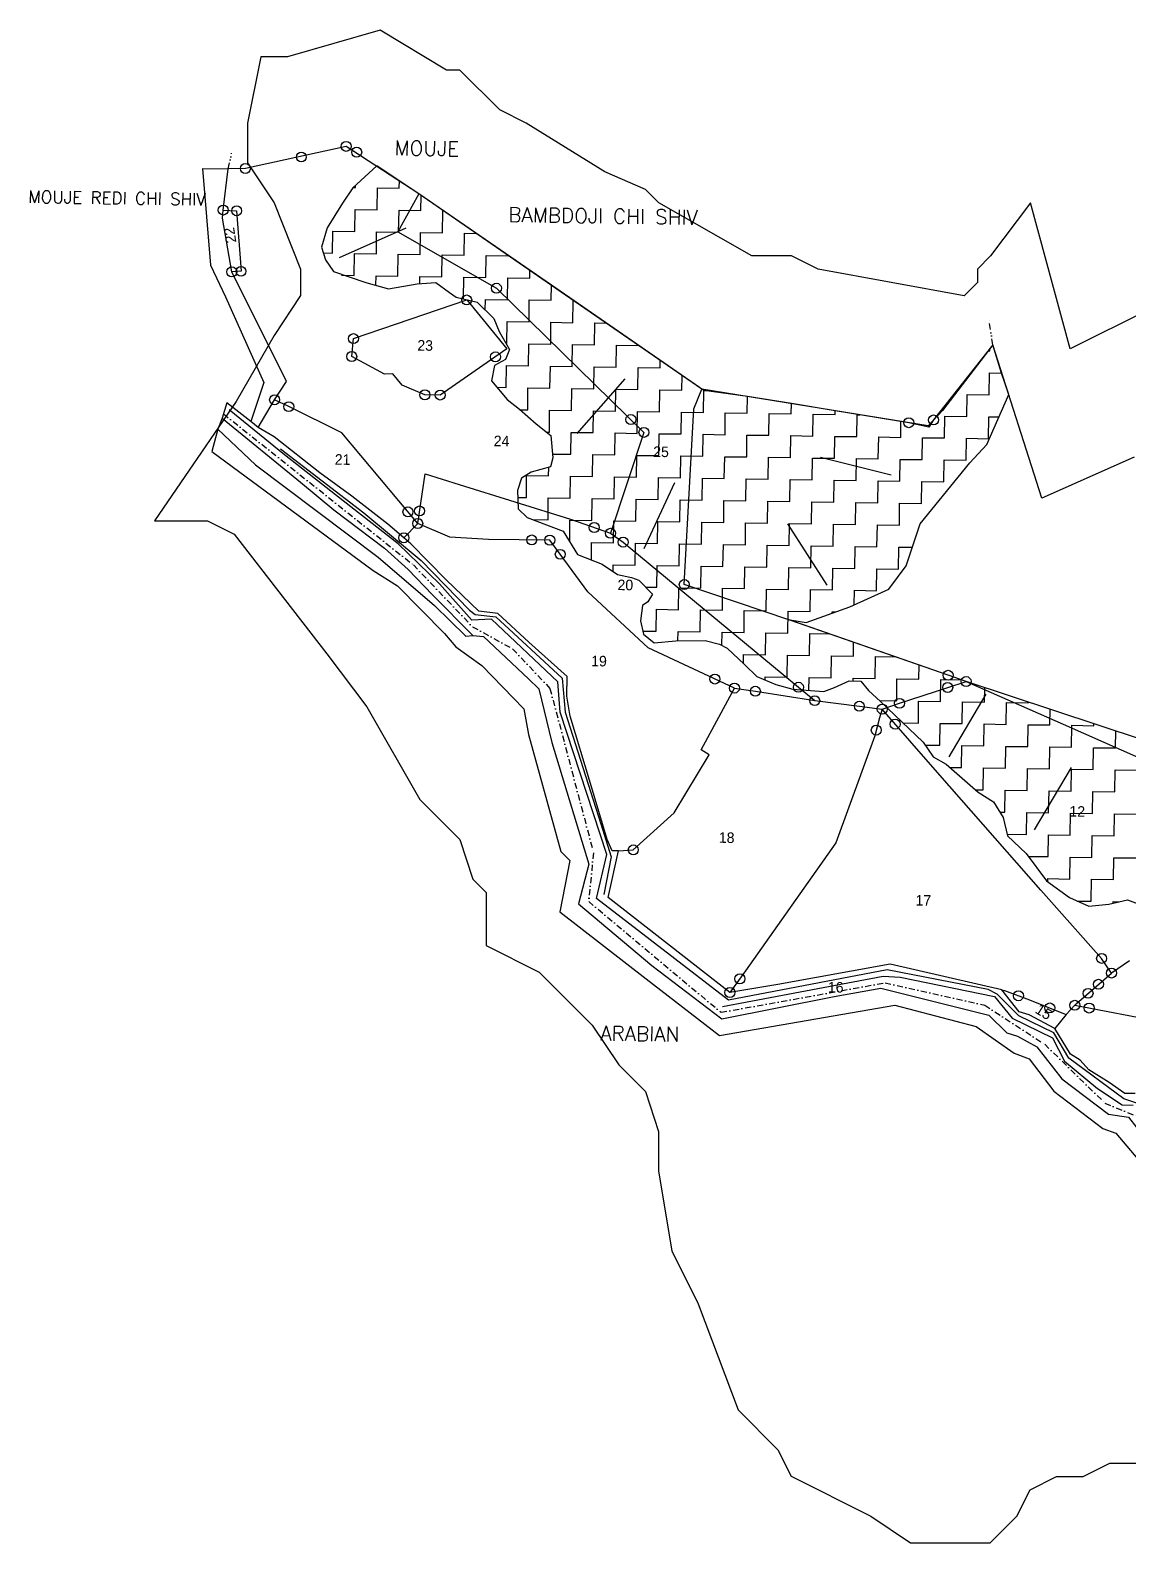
# Model space of a CAD drawing. Header units: metres. Extents: x 356669 to 359675, y 1739187 to 1741011.
# Drawn here: x 356669 to 357577, y 1739760 to 1741011 of the extents above; entities that cross this region are included whole.
import ezdxf

# ---------------------------------------------------------------- set-up
doc = ezdxf.new("R2010")
doc.units = ezdxf.units.M
doc.linetypes.add('DASHDOT', pattern=[1, 0.5, -0.25, 0, -0.25])
doc.linetypes.add('DIVIDE', pattern=[1.25, 0.5, -0.25, 0, -0.25, 0, -0.25])
for name, color, linetype in [('LINE_WATER', 4, 'Continuous'), ('OFF', 1, 'Continuous'), ('POLY_HATCH', 12, 'Continuous'), ('POLY_PARCEL', 6, 'Continuous'), ('POLY_ROAD', 30, 'Continuous'), ('POLY_WATER', 4, 'Continuous'), ('SYM_ARROW', 1, 'Continuous'), ('TEXT_MAPOUT', 7, 'Continuous'), ('TEXT_PARCEL', 7, 'Continuous'), ('V_BOUND_LINE', 7, 'Continuous'), ('V_BOUND_STREAM_LINE', 7, 'DASHDOT'), ('V_DIVIDE_LINE', 7, 'DIVIDE'), ('VILLAGE BOUNDRY', 15, 'Continuous')]:
    doc.layers.add(name, color=color, linetype=linetype)
doc.styles.get("Standard").update_dxf_attribs({"font": 'simplex.shx'})
doc.styles.add('TEXT_MAP', font='')
doc.styles.get('TEXT_MAP').set_extended_font_data('Kruti Dev 050')

msp = doc.modelspace()

# ---------------------------------------------------------------- linework, layer by layer
for centre in [(356930.1, 1740915.4), (356893, 1740906.6), (356938.8, 1740910.6), (356846.7, 1740897.1), (356828.4, 1740862.7), (356839.5, 1740862.1), (356835.5, 1740811.5), (356843.1, 1740812), (357029.8, 1740788.3), (357054.4, 1740798), (356936.1, 1740756.3), (356934.7, 1740741.5), (357053.6, 1740741.2), (356870.9, 1740705.7), (356882.6, 1740700), (356995.2, 1740709.8), (357007.9, 1740709.6), (357165.6, 1740689.3), (357395.5, 1740686.7), (357416, 1740689), (357176.4, 1740678.7), (356981.2, 1740612.9), (356990.8, 1740613.7), (356989.3, 1740603.3), (357135.3, 1740600), (356977.8, 1740591.5), (357083.6, 1740589.7), (357098.5, 1740589.5), (357148.7, 1740595.2), (357159.2, 1740587.9), (357107.2, 1740577.8), (357209.8, 1740552.8), (357235.1, 1740474.6), (357428, 1740477.7), (357251.3, 1740467.1), (357268.6, 1740464.5), (357304.2, 1740467.8), (357427.7, 1740467.6), (357442.9, 1740472.5), (357317.7, 1740456.7), (357354.6, 1740452.1), (357373.5, 1740449.7), (357387.8, 1740454.5), (357384.2, 1740437.3), (357368.6, 1740432.3), (357167.6, 1740333.2), (357555, 1740243.4), (357255.8, 1740226.5), (357563.2, 1740231.3), (357247.5, 1740215.2), (357486.2, 1740212.5), (357543.8, 1740214.5), (357552.4, 1740222), (357512.1, 1740202.4), (357532.8, 1740204.6), (357544.7, 1740202.3)]:
    msp.add_circle(centre, 4.12)
at = {"layer": 'LINE_WATER'}
for p, q in [((356827.6, 1740690.6), (356892.4, 1740637.4)), ((356879.1, 1740660.1), (356833.2, 1740697.3)), ((356824, 1740681.3), (356855.1, 1740651.9)), ((356875.8, 1740665.2), (356944.7, 1740612.1)), ((356819.1, 1740663), (356952.4, 1740564.4)), ((356927.5, 1740622.2), (356879.1, 1740660.1)), ((356855.1, 1740651.9), (356956.5, 1740575.5)), ((356892.4, 1740637.4), (356920, 1740614.6)), ((356920, 1740614.6), (356961.9, 1740582.9)), ((356973.2, 1740586.4), (356927.5, 1740622.2)), ((356944.7, 1740612.1), (356992.2, 1740572.7)), ((356961.9, 1740582.9), (356981.4, 1740565.2)), ((357007.3, 1740553.5), (356973.2, 1740586.4)), ((356952.4, 1740564.4), (356972.6, 1740551.6)), ((356956.5, 1740575.5), (357003.2, 1740535.4)), ((356981.4, 1740565.2), (357001.6, 1740544.3)), ((356992.2, 1740572.7), (357032.1, 1740531.7)), ((357034, 1740523.3), (357007.3, 1740553.5)), ((356972.6, 1740551.6), (357011.4, 1740512.3)), ((357001.6, 1740544.3), (357034.9, 1740510.5)), ((357003.2, 1740535.4), (357029.1, 1740510.1)), ((357032.1, 1740531.7), (357036.8, 1740527.9)), ((357036.8, 1740527.9), (357053.8, 1740526)), ((357050.2, 1740524.2), (357034, 1740523.3)), ((357105.3, 1740472.4), (357050.2, 1740524.2)), ((357053.8, 1740526), (357108.9, 1740475.2)), ((357011.4, 1740512.3), (357020.7, 1740501.3)), ((357029.1, 1740510.1), (357034.9, 1740510.5)), ((357034.9, 1740510.5), (357043.8, 1740509.9)), ((357043.8, 1740509.9), (357080.9, 1740474.8)), ((357020.7, 1740501.3), (357042.2, 1740485.8)), ((357042.2, 1740485.8), (357077.1, 1740449.8)), ((357080.9, 1740474.8), (357089.4, 1740466.6)), ((357089.4, 1740466.6), (357100.3, 1740422.1)), ((357107, 1740447.3), (357105.3, 1740472.4)), ((357108.9, 1740475.2), (357111.3, 1740447.2)), ((357077.1, 1740449.8), (357080.8, 1740428.8)), ((357145.7, 1740329.5), (357107, 1740447.3)), ((357111.3, 1740447.2), (357140.8, 1740354.8)), ((357080.8, 1740428.8), (357107.6, 1740331.8)), ((357100.3, 1740422.1), (357130.9, 1740321.5)), ((357140.8, 1740354.8), (357149.4, 1740327.5)), ((357107.6, 1740331.8), (357115, 1740324.3)), ((357137.2, 1740292.9), (357145.7, 1740329.5)), ((357149.4, 1740327.5), (357143.1, 1740296.3)), ((357115, 1740324.3), (357106.8, 1740281.9)), ((357130.9, 1740321.5), (357122.3, 1740288.5)), ((357246.4, 1740208.8), (357137.2, 1740292.9)), ((357106.8, 1740281.9), (357178.2, 1740226.6)), ((357122.3, 1740288.5), (357183, 1740237.4)), ((357178.2, 1740226.6), (357239, 1740179.5)), ((357183, 1740237.4), (357240.8, 1740193.4)), ((357241.3, 1740203.5), (357374.2, 1740228.6)), ((357377.7, 1740233.9), (357246.4, 1740208.8)), ((357374.2, 1740228.6), (357388.5, 1740227.9)), ((357461.1, 1740217.8), (357377.7, 1740233.9)), ((357388.5, 1740227.9), (357466.5, 1740211.8)), ((357333.8, 1740211.9), (357372.3, 1740218.9)), ((357372.3, 1740218.9), (357461.7, 1740196.4)), ((357468.7, 1740213.8), (357461.1, 1740217.8)), ((357239, 1740179.5), (357383.9, 1740204.8)), ((357240.8, 1740193.4), (357333.8, 1740211.9)), ((357383.9, 1740204.8), (357451.2, 1740187.1)), ((357466.5, 1740211.8), (357481.1, 1740194)), ((357486.5, 1740196), (357468.7, 1740213.8)), ((357461.7, 1740196.4), (357476.7, 1740181.8)), ((357481.1, 1740194), (357514.4, 1740177.6)), ((357515.6, 1740181.7), (357486.5, 1740196)), ((357451.2, 1740187.1), (357482.6, 1740165)), ((357476.7, 1740181.8), (357485.3, 1740179)), ((357485.3, 1740179), (357501.4, 1740170.1)), ((357514.4, 1740177.6), (357524.2, 1740158.3)), ((357528, 1740160.8), (357515.6, 1740181.7)), ((357482.6, 1740165), (357495, 1740160.2)), ((357501.4, 1740170.1), (357522.2, 1740143.8)), ((357495, 1740160.2), (357515.5, 1740133.6)), ((357524.2, 1740158.3), (357551.6, 1740135.7)), ((357573.3, 1740127.1), (357528, 1740160.8)), ((357522.2, 1740143.8), (357560.6, 1740114.6)), ((357515.5, 1740133.6), (357555.9, 1740102.6)), ((357551.6, 1740135.7), (357572.1, 1740122.1)), ((357585.1, 1740123.4), (357573.3, 1740127.1)), ((357560.6, 1740114.6), (357577.2, 1740112)), ((357572.1, 1740122.1), (357581.2, 1740122)), ((357555.9, 1740102.6), (357566.9, 1740098.8)), ((357577.2, 1740112), (357627.3, 1740047.7)), ((357566.9, 1740098.8), (357609.1, 1740048.5))]:
    msp.add_line(p, q, dxfattribs=at)
at = {"layer": 'OFF'}
for p, q in [((356811.2, 1740897), (356832.5, 1740896.8)), ((356831.5, 1740703.1), (356827.6, 1740690.6)), ((356827.6, 1740690.6), (356824, 1740681.3)), ((356824, 1740681.3), (356819.1, 1740663))]:
    msp.add_line(p, q, dxfattribs=at)
at = {"layer": 'POLY_HATCH'}
for p, q in [((356955.4, 1740899.2), (356935.5, 1740881)), ((356990.2, 1740876.1), (356955.4, 1740899.2)), ((356935.5, 1740881), (356927, 1740868.5)), ((356927, 1740868.5), (356914.3, 1740847.9)), ((357100, 1740800.4), (356990.2, 1740876.1)), ((356914.3, 1740847.9), (356909.7, 1740832)), ((356909.7, 1740832), (356912.9, 1740821.6)), ((356912.9, 1740821.6), (356919.5, 1740811.8)), ((356919.5, 1740811.8), (356946.4, 1740802.7)), ((356946.4, 1740802.7), (356946.4, 1740802.7)), ((356946.4, 1740802.7), (356965, 1740797.4)), ((356988.8, 1740801.7), (357004.2, 1740802.8)), ((357004.2, 1740802.8), (357015.5, 1740794.6)), ((356965, 1740797.4), (356988.8, 1740801.7)), ((357015.5, 1740794.6), (357021.2, 1740790.7)), ((357021.2, 1740790.7), (357038.4, 1740786.6)), ((357225.9, 1740713.4), (357100, 1740800.4)), ((357038.4, 1740786.6), (357052.2, 1740773)), ((357052.2, 1740773), (357056.6, 1740762.1)), ((357056.6, 1740762.1), (357065.3, 1740747.3)), ((357065.3, 1740747.3), (357061.9, 1740739)), ((357465, 1740751.2), (357416, 1740689)), ((357472.2, 1740727.8), (357465, 1740751.2)), ((357052.9, 1740734.1), (357050.2, 1740721.4)), ((357061.9, 1740739), (357052.9, 1740734.1)), ((357478.2, 1740710), (357472.2, 1740727.8)), ((357050.2, 1740721.4), (357063.4, 1740705.9)), ((357063.4, 1740705.9), (357073.5, 1740698)), ((357262.1, 1740708.4), (357225.9, 1740713.4)), ((357298.4, 1740702.5), (357262.1, 1740708.4)), ((357334.6, 1740696.6), (357298.4, 1740702.5)), ((357460.1, 1740668.7), (357478.2, 1740710)), ((357073.5, 1740698), (357087.3, 1740685.7)), ((357395.5, 1740686.7), (357334.6, 1740696.6)), ((357087.3, 1740685.7), (357099.3, 1740676)), ((357412, 1740683), (357395.5, 1740686.7)), ((357416, 1740689), (357412, 1740683)), ((357099.3, 1740676), (357101, 1740657.7)), ((357446, 1740653.6), (357460.1, 1740668.7)), ((357101, 1740657.7), (357099, 1740650.1)), ((357404.9, 1740602.9), (357446, 1740653.6)), ((357075.2, 1740640.9), (357071.9, 1740630.7)), ((357083, 1740645.9), (357075.2, 1740640.9)), ((357099, 1740650.1), (357083, 1740645.9)), ((357071.9, 1740630.7), (357072.3, 1740615.4)), ((357072.3, 1740615.4), (357079.9, 1740608.3)), ((357079.9, 1740608.3), (357109.7, 1740597)), ((357393.2, 1740568.3), (357404.9, 1740602.9)), ((357109.7, 1740597), (357121.5, 1740577.7)), ((357121.5, 1740577.7), (357141.9, 1740569.7)), ((357141.9, 1740569.7), (357154.5, 1740561.2)), ((357379, 1740549.1), (357393.2, 1740568.3)), ((357154.5, 1740561.2), (357166, 1740558.5)), ((357166, 1740558.5), (357172.3, 1740556.5)), ((357172.3, 1740556.5), (357183.6, 1740544.8)), ((357183.6, 1740544.8), (357179.7, 1740538.5)), ((357346.8, 1740534.3), (357379, 1740549.1)), ((357175.2, 1740535.4), (357173.7, 1740522.7)), ((357179.7, 1740538.5), (357175.2, 1740535.4)), ((357310.6, 1740521.5), (357346.8, 1740534.3)), ((357173.7, 1740522.7), (357176.1, 1740511.8)), ((357428, 1740477.7), (357295.7, 1740523.8)), ((357295.7, 1740523.8), (357310.6, 1740521.5)), ((357176.1, 1740511.8), (357184.9, 1740504.6)), ((357184.9, 1740504.6), (357202.8, 1740506.3)), ((357202.8, 1740506.3), (357227.1, 1740506.5)), ((357227.1, 1740506.5), (357238.8, 1740503.4)), ((357238.8, 1740503.4), (357245.2, 1740500.1)), ((357245.2, 1740500.1), (357259.7, 1740486.5)), ((357259.7, 1740486.5), (357269.7, 1740476.8)), ((357269.7, 1740476.8), (357285.6, 1740470.1)), ((357442.9, 1740472.5), (357428, 1740477.7)), ((357285.6, 1740470.1), (357299.6, 1740466.1)), ((357299.6, 1740466.1), (357325.1, 1740464.4)), ((357325.1, 1740464.4), (357334.1, 1740467.5)), ((357334.1, 1740467.5), (357346.3, 1740473)), ((357346.3, 1740473), (357355.9, 1740472.9)), ((357355.9, 1740472.9), (357362.1, 1740465.2)), ((357362.1, 1740465.2), (357372.2, 1740456.1)), ((357588.7, 1740424.4), (357442.9, 1740472.5)), ((357372.2, 1740456.1), (357407.5, 1740422.4)), ((357407.5, 1740422.4), (357415.6, 1740410.1)), ((357415.6, 1740410.1), (357426.4, 1740404.2)), ((357426.4, 1740404.2), (357452.8, 1740380.9)), ((357452.8, 1740380.9), (357465.5, 1740373)), ((357465.5, 1740373), (357473.6, 1740360.1)), ((357473.6, 1740360.1), (357477.2, 1740344.8)), ((357477.2, 1740344.8), (357492.6, 1740330.1)), ((357492.6, 1740330.1), (357509.5, 1740307.5)), ((357509.5, 1740307.5), (357528.4, 1740293.8)), ((357528.4, 1740293.8), (357544.3, 1740286.6)), ((357560.9, 1740288.3), (357576.3, 1740291.8)), ((357576.3, 1740291.8), (357585.2, 1740288.5)), ((357544.3, 1740286.6), (357560.9, 1740288.3))]:
    msp.add_line(p, q, dxfattribs=at)
at = {"layer": 'POLY_HATCH', "linetype": 'Continuous'}
for p, q in [((356954.5, 1740899.2), (356955.4, 1740899.2)), ((356935.8, 1740881.3), (356937.7, 1740881.3)), ((356937.7, 1740881.3), (356937.7, 1740883.1)), ((356955.6, 1740862.8), (356955.9, 1740881)), ((356955.9, 1740881), (356974, 1740880.7)), ((356974, 1740880.7), (356974.1, 1740887.2)), ((356991.9, 1740862.3), (356992.1, 1740874.8)), ((356937.2, 1740844.9), (356937.4, 1740863.1)), ((356937.4, 1740863.1), (356955.6, 1740862.8)), ((356973.5, 1740844.4), (356973.8, 1740862.6)), ((356973.8, 1740862.6), (356991.9, 1740862.3)), ((357009.8, 1740843.8), (357010.1, 1740862)), ((357010.1, 1740862), (357010.6, 1740862)), ((356918.7, 1740827.1), (356919, 1740845.2)), ((356919, 1740845.2), (356937.2, 1740844.9)), ((356955.1, 1740826.5), (356955.3, 1740844.7)), ((356955.3, 1740844.7), (356973.5, 1740844.4)), ((356991.4, 1740826), (356991.7, 1740844.1)), ((356991.7, 1740844.1), (357009.8, 1740843.8)), ((357027.7, 1740825.4), (357028, 1740843.6)), ((357028, 1740843.6), (357037.6, 1740843.4)), ((356911.2, 1740827.2), (356918.7, 1740827.1)), ((356936.6, 1740808.6), (356936.9, 1740826.8)), ((356936.9, 1740826.8), (356955.1, 1740826.5)), ((356972.9, 1740808.1), (356973.2, 1740826.2)), ((356973.2, 1740826.2), (356991.4, 1740826)), ((357009.3, 1740807.5), (357009.5, 1740825.7)), ((357009.5, 1740825.7), (357027.7, 1740825.4)), ((357045.6, 1740807), (357045.9, 1740825.1)), ((357045.9, 1740825.1), (357064, 1740824.9)), ((357064, 1740824.9), (357064, 1740825.2)), ((356926.2, 1740808.8), (356936.6, 1740808.6)), ((356954.7, 1740800.4), (356954.8, 1740808.3)), ((356954.8, 1740808.3), (356972.9, 1740808.1)), ((356991, 1740801.9), (356991.1, 1740807.8)), ((356991.1, 1740807.8), (357009.3, 1740807.5)), ((357027.2, 1740789.3), (357027.4, 1740807.2)), ((357027.4, 1740807.2), (357045.6, 1740807)), ((357063.5, 1740788.5), (357063.8, 1740806.7)), ((357063.8, 1740806.7), (357081.9, 1740806.4)), ((357081.9, 1740806.4), (357082, 1740812.8)), ((357099.8, 1740788), (357100, 1740800.4)), ((357045.2, 1740779.9), (357045.3, 1740788.8)), ((357045.3, 1740788.8), (357063.5, 1740788.5)), ((357081.4, 1740770.1), (357081.6, 1740788.3)), ((357081.6, 1740788.3), (357099.8, 1740788)), ((357117.7, 1740769.5), (357118, 1740787.7)), ((357118, 1740787.7), (357118.4, 1740787.7)), ((357062.9, 1740752.2), (357063.2, 1740770.4)), ((357063.2, 1740770.4), (357081.4, 1740770.1)), ((357099.3, 1740751.7), (357099.5, 1740769.8)), ((357099.5, 1740769.8), (357117.7, 1740769.5)), ((357135.6, 1740751.1), (357135.9, 1740769.3)), ((357135.9, 1740769.3), (357145.3, 1740769.1)), ((357062.4, 1740752.2), (357062.9, 1740752.2)), ((357080.8, 1740733.8), (357081.1, 1740751.9)), ((357081.1, 1740751.9), (357099.3, 1740751.7)), ((357117.1, 1740733.2), (357117.4, 1740751.4)), ((357117.4, 1740751.4), (357135.6, 1740751.1)), ((357153.5, 1740732.7), (357153.7, 1740750.8)), ((357153.7, 1740750.8), (357171.9, 1740750.6)), ((357171.9, 1740750.6), (357171.9, 1740750.7)), ((357461.2, 1740746.2), (357462.5, 1740746.2)), ((357462.5, 1740746.2), (357462.6, 1740748)), ((357062.4, 1740715.9), (357062.7, 1740734)), ((357062.7, 1740734), (357080.8, 1740733.8)), ((357098.7, 1740715.3), (357099, 1740733.5)), ((357099, 1740733.5), (357117.1, 1740733.2)), ((357135, 1740714.8), (357135.3, 1740732.9)), ((357135.3, 1740732.9), (357153.5, 1740732.7)), ((357171.4, 1740714.2), (357171.6, 1740732.4)), ((357171.6, 1740732.4), (357189.8, 1740732.1)), ((357189.8, 1740732.1), (357189.9, 1740738.3)), ((357462, 1740709.8), (357462.3, 1740728)), ((357462.3, 1740728), (357472.2, 1740727.8)), ((357054.7, 1740716), (357062.4, 1740715.9)), ((357080.3, 1740697.4), (357080.5, 1740715.6)), ((357080.5, 1740715.6), (357098.7, 1740715.3)), ((357116.6, 1740696.9), (357116.9, 1740715.1)), ((357116.9, 1740715.1), (357135, 1740714.8)), ((357207.7, 1740713.7), (357207.9, 1740725.9)), ((357152.9, 1740696.3), (357153.2, 1740714.5)), ((357153.2, 1740714.5), (357171.4, 1740714.2)), ((357189.3, 1740695.8), (357189.5, 1740714)), ((357189.5, 1740714), (357207.7, 1740713.7)), ((357225.6, 1740695.2), (357225.9, 1740713.4)), ((357225.9, 1740713.4), (357232, 1740713.3)), ((357261.9, 1740694.7), (357262.1, 1740708.4)), ((357298.2, 1740694.1), (357298.4, 1740702.5)), ((357443.5, 1740691.9), (357443.8, 1740710.1)), ((357443.8, 1740710.1), (357462, 1740709.8)), ((357074, 1740697.5), (357080.3, 1740697.4)), ((357098.2, 1740679), (357098.4, 1740697.2)), ((357098.4, 1740697.2), (357116.6, 1740696.9)), ((357134.5, 1740678.5), (357134.8, 1740696.6)), ((357134.8, 1740696.6), (357152.9, 1740696.3)), ((357170.8, 1740677.9), (357171.1, 1740696.1)), ((357171.1, 1740696.1), (357189.3, 1740695.8)), ((357207.1, 1740677.4), (357207.4, 1740695.5)), ((357207.4, 1740695.5), (357225.6, 1740695.2)), ((357243.5, 1740676.8), (357243.7, 1740695)), ((357243.7, 1740695), (357261.9, 1740694.7)), ((357279.8, 1740676.3), (357280.1, 1740694.4)), ((357280.1, 1740694.4), (357298.2, 1740694.1)), ((357316.1, 1740675.7), (357316.4, 1740693.9)), ((357316.4, 1740693.9), (357334.6, 1740693.6)), ((357334.6, 1740693.6), (357334.6, 1740696.6)), ((357352.4, 1740675.2), (357352.7, 1740693.3)), ((357352.7, 1740693.3), (357354.9, 1740693.3)), ((357425.1, 1740674.1), (357425.4, 1740692.2)), ((357425.4, 1740692.2), (357443.5, 1740691.9)), ((357461.4, 1740673.5), (357461.7, 1740691.7)), ((357461.7, 1740691.7), (357470.1, 1740691.5)), ((357095.5, 1740679), (357098.2, 1740679)), ((357116, 1740660.6), (357116.3, 1740678.7)), ((357116.3, 1740678.7), (357134.5, 1740678.5)), ((357152.4, 1740660), (357152.6, 1740678.2)), ((357152.6, 1740678.2), (357170.8, 1740677.9)), ((357188.7, 1740659.5), (357189, 1740677.6)), ((357189, 1740677.6), (357207.1, 1740677.4)), ((357225, 1740658.9), (357225.3, 1740677.1)), ((357225.3, 1740677.1), (357243.5, 1740676.8)), ((357388.8, 1740674.6), (357389, 1740687.7)), ((357261.4, 1740658.4), (357261.6, 1740676.5)), ((357261.6, 1740676.5), (357279.8, 1740676.3)), ((357297.7, 1740657.8), (357298, 1740676)), ((357298, 1740676), (357316.1, 1740675.7)), ((357334, 1740657.3), (357334.3, 1740675.4)), ((357334.3, 1740675.4), (357352.4, 1740675.2)), ((357370.3, 1740656.7), (357370.6, 1740674.9)), ((357370.6, 1740674.9), (357388.8, 1740674.6)), ((357406.7, 1740656.2), (357406.9, 1740674.3)), ((357406.9, 1740674.3), (357425.1, 1740674.1)), ((357443, 1740655.6), (357443.3, 1740673.8)), ((357443.3, 1740673.8), (357461.4, 1740673.5)), ((357100.7, 1740660.8), (357116, 1740660.6)), ((357133.9, 1740642.1), (357134.2, 1740660.3)), ((357134.2, 1740660.3), (357152.4, 1740660)), ((357170.3, 1740641.6), (357170.5, 1740659.7)), ((357170.5, 1740659.7), (357188.7, 1740659.5)), ((357206.6, 1740641), (357206.9, 1740659.2)), ((357206.9, 1740659.2), (357225, 1740658.9)), ((357242.9, 1740640.5), (357243.2, 1740658.6)), ((357243.2, 1740658.6), (357261.4, 1740658.4)), ((357279.2, 1740639.9), (357279.5, 1740658.1)), ((357279.5, 1740658.1), (357297.7, 1740657.8)), ((357315.6, 1740639.4), (357315.8, 1740657.5)), ((357315.8, 1740657.5), (357334, 1740657.3)), ((357351.9, 1740638.8), (357352.2, 1740657)), ((357352.2, 1740657), (357370.3, 1740656.7)), ((357388.2, 1740638.3), (357388.5, 1740656.4)), ((357388.5, 1740656.4), (357406.7, 1740656.2)), ((357424.5, 1740637.7), (357424.8, 1740655.9)), ((357424.8, 1740655.9), (357443, 1740655.6)), ((357079.2, 1740624.8), (357079.4, 1740643)), ((357079.4, 1740643), (357097.6, 1740642.7)), ((357097.6, 1740642.7), (357097.7, 1740649.7)), ((357115.5, 1740624.2), (357115.8, 1740642.4)), ((357115.8, 1740642.4), (357133.9, 1740642.1)), ((357151.8, 1740623.7), (357152.1, 1740641.9)), ((357152.1, 1740641.9), (357170.3, 1740641.6)), ((357188.1, 1740623.1), (357188.4, 1740641.3)), ((357188.4, 1740641.3), (357206.6, 1740641)), ((357224.5, 1740622.6), (357224.8, 1740640.8)), ((357224.8, 1740640.8), (357242.9, 1740640.5)), ((357260.8, 1740622), (357261.1, 1740640.2)), ((357261.1, 1740640.2), (357279.2, 1740639.9)), ((357297.1, 1740621.5), (357297.4, 1740639.7)), ((357297.4, 1740639.7), (357315.6, 1740639.4)), ((357333.5, 1740620.9), (357333.7, 1740639.1)), ((357333.7, 1740639.1), (357351.9, 1740638.8)), ((357369.8, 1740620.4), (357370.1, 1740638.6)), ((357370.1, 1740638.6), (357388.2, 1740638.3)), ((357406.1, 1740619.8), (357406.4, 1740638)), ((357406.4, 1740638), (357424.5, 1740637.7)), ((357072.1, 1740624.9), (357079.2, 1740624.8)), ((357097.1, 1740606.4), (357097.3, 1740624.5)), ((357097.3, 1740624.5), (357115.5, 1740624.2)), ((357133.4, 1740605.8), (357133.7, 1740624)), ((357133.7, 1740624), (357151.8, 1740623.7)), ((357169.7, 1740605.3), (357170, 1740623.4)), ((357170, 1740623.4), (357188.1, 1740623.1)), ((357206, 1740604.7), (357206.3, 1740622.9)), ((357206.3, 1740622.9), (357224.5, 1740622.6)), ((357242.4, 1740604.2), (357242.6, 1740622.3)), ((357242.6, 1740622.3), (357260.8, 1740622)), ((357278.7, 1740603.6), (357279, 1740621.8)), ((357279, 1740621.8), (357297.1, 1740621.5)), ((357315, 1740603), (357315.3, 1740621.2)), ((357315.3, 1740621.2), (357333.5, 1740620.9)), ((357351.3, 1740602.5), (357351.6, 1740620.7)), ((357351.6, 1740620.7), (357369.8, 1740620.4)), ((357387.7, 1740601.9), (357387.9, 1740620.1)), ((357387.9, 1740620.1), (357406.1, 1740619.8)), ((357084.4, 1740606.5), (357097.1, 1740606.4)), ((357115, 1740588.4), (357115.2, 1740606.1)), ((357115.2, 1740606.1), (357133.4, 1740605.8)), ((357151.3, 1740587.4), (357151.5, 1740605.5)), ((357151.5, 1740605.5), (357169.7, 1740605.3)), ((357187.6, 1740586.8), (357187.9, 1740605)), ((357187.9, 1740605), (357206, 1740604.7)), ((357223.9, 1740586.3), (357224.2, 1740604.4)), ((357224.2, 1740604.4), (357242.4, 1740604.2)), ((357260.3, 1740585.7), (357260.5, 1740603.9)), ((357260.5, 1740603.9), (357278.7, 1740603.6)), ((357296.6, 1740585.2), (357296.9, 1740603.3)), ((357296.9, 1740603.3), (357315, 1740603)), ((357332.9, 1740584.6), (357333.2, 1740602.8)), ((357333.2, 1740602.8), (357351.3, 1740602.5)), ((357369.2, 1740584.1), (357369.5, 1740602.2)), ((357369.5, 1740602.2), (357387.7, 1740601.9)), ((357132.9, 1740573.2), (357133.1, 1740587.6)), ((357133.1, 1740587.6), (357151.3, 1740587.4)), ((357169.2, 1740568.9), (357169.4, 1740587.1)), ((357169.4, 1740587.1), (357187.6, 1740586.8)), ((357205.5, 1740568.4), (357205.8, 1740586.5)), ((357205.8, 1740586.5), (357223.9, 1740586.3)), ((357241.8, 1740567.8), (357242.1, 1740586)), ((357242.1, 1740586), (357260.3, 1740585.7)), ((357278.1, 1740567.3), (357278.4, 1740585.4)), ((357278.4, 1740585.4), (357296.6, 1740585.2)), ((357314.5, 1740566.7), (357314.7, 1740584.9)), ((357314.7, 1740584.9), (357332.9, 1740584.6)), ((357350.8, 1740566.2), (357351.1, 1740584.3)), ((357351.1, 1740584.3), (357369.2, 1740584.1)), ((357387.1, 1740565.6), (357387.4, 1740583.8)), ((357387.4, 1740583.8), (357398.4, 1740583.6)), ((357150.9, 1740563.6), (357151, 1740569.2)), ((357151, 1740569.2), (357169.2, 1740568.9)), ((357187, 1740550.5), (357187.3, 1740568.6)), ((357187.3, 1740568.6), (357205.5, 1740568.4)), ((357223.4, 1740549.9), (357223.7, 1740568.1)), ((357223.7, 1740568.1), (357241.8, 1740567.8)), ((357259.7, 1740549.4), (357260, 1740567.5)), ((357260, 1740567.5), (357278.1, 1740567.3)), ((357296, 1740548.8), (357296.3, 1740567)), ((357296.3, 1740567), (357314.5, 1740566.7)), ((357332.4, 1740548.3), (357332.6, 1740566.4)), ((357332.6, 1740566.4), (357350.8, 1740566.2)), ((357368.7, 1740547.7), (357369, 1740565.9)), ((357369, 1740565.9), (357387.1, 1740565.6)), ((357178, 1740550.6), (357187, 1740550.5)), ((357204.9, 1740532), (357205.2, 1740550.2)), ((357205.2, 1740550.2), (357223.4, 1740549.9)), ((357241.3, 1740531.5), (357241.5, 1740549.7)), ((357241.5, 1740549.7), (357259.7, 1740549.4)), ((357277.6, 1740530.9), (357277.9, 1740549.1)), ((357277.9, 1740549.1), (357296, 1740548.8)), ((357313.9, 1740530.4), (357314.2, 1740548.6)), ((357314.2, 1740548.6), (357332.4, 1740548.3)), ((357350.3, 1740535.9), (357350.5, 1740548)), ((357350.5, 1740548), (357368.7, 1740547.7)), ((357186.5, 1740514.2), (357186.8, 1740532.3)), ((357186.8, 1740532.3), (357204.9, 1740532)), ((357222.8, 1740513.6), (357223.1, 1740531.8)), ((357223.1, 1740531.8), (357241.3, 1740531.5)), ((357259.2, 1740513.1), (357259.4, 1740531.2)), ((357259.4, 1740531.2), (357277.6, 1740530.9)), ((357295.5, 1740512.5), (357295.8, 1740530.7)), ((357295.8, 1740530.7), (357313.9, 1740530.4)), ((357332.1, 1740530.1), (357334.8, 1740530.1)), ((357332.1, 1740529.1), (357332.1, 1740530.1)), ((357175.5, 1740514.3), (357186.5, 1740514.2)), ((357204.5, 1740506.3), (357204.7, 1740513.9)), ((357204.7, 1740513.9), (357222.8, 1740513.6)), ((357240.8, 1740502.3), (357241, 1740513.3)), ((357241, 1740513.3), (357259.2, 1740513.1)), ((357277, 1740494.6), (357277.3, 1740512.8)), ((357277.3, 1740512.8), (357295.5, 1740512.5)), ((357313.4, 1740494.1), (357313.6, 1740512.2)), ((357313.6, 1740512.2), (357329.6, 1740512)), ((357349.7, 1740493.5), (357349.9, 1740504.9)), ((357258.8, 1740487.3), (357258.9, 1740494.9)), ((357258.9, 1740494.9), (357277, 1740494.6)), ((357294.9, 1740476.2), (357295.2, 1740494.3)), ((357295.2, 1740494.3), (357313.4, 1740494.1)), ((357331.3, 1740475.6), (357331.5, 1740493.8)), ((357331.5, 1740493.8), (357349.7, 1740493.5)), ((357367.6, 1740475.1), (357367.9, 1740493.2)), ((357367.9, 1740493.2), (357384.1, 1740493)), ((357403.9, 1740474.5), (357404.1, 1740486.1)), ((357276.7, 1740473.8), (357276.8, 1740476.5)), ((357276.8, 1740476.5), (357294.9, 1740476.2)), ((357312.9, 1740465.2), (357313.1, 1740475.9)), ((357313.1, 1740475.9), (357331.3, 1740475.6)), ((357349.4, 1740475.4), (357367.6, 1740475.1)), ((357349.4, 1740473), (357349.4, 1740475.4)), ((357385.5, 1740456.6), (357385.7, 1740474.8)), ((357385.7, 1740474.8), (357403.9, 1740474.5)), ((357421.8, 1740456.1), (357422.1, 1740474.3)), ((357422.1, 1740474.3), (357438.7, 1740474)), ((357458.1, 1740455.5), (357458.3, 1740467.5)), ((357371.3, 1740456.9), (357385.5, 1740456.6)), ((357403.4, 1740438.2), (357403.6, 1740456.4)), ((357403.6, 1740456.4), (357421.8, 1740456.1)), ((357439.7, 1740437.7), (357440, 1740455.8)), ((357440, 1740455.8), (357458.1, 1740455.5)), ((357476, 1740437.1), (357476.3, 1740455.3)), ((357476.3, 1740455.3), (357494.5, 1740455)), ((357494.5, 1740455), (357494.5, 1740455.6)), ((357512.3, 1740436.6), (357512.5, 1740449.6)), ((357390.7, 1740438.4), (357403.4, 1740438.2)), ((357421.2, 1740419.8), (357421.5, 1740437.9)), ((357421.5, 1740437.9), (357439.7, 1740437.7)), ((357457.6, 1740419.2), (357457.8, 1740437.4)), ((357457.8, 1740437.4), (357476, 1740437.1)), ((357493.9, 1740418.7), (357494.2, 1740436.8)), ((357494.2, 1740436.8), (357512.3, 1740436.6)), ((357530.2, 1740418.1), (357530.5, 1740436.3)), ((357530.5, 1740436.3), (357548.7, 1740436)), ((357548.7, 1740436), (357548.7, 1740437.6)), ((357566.6, 1740417.6), (357566.8, 1740431.6)), ((357409.1, 1740420), (357421.2, 1740419.8)), ((357439.1, 1740401.3), (357439.4, 1740419.5)), ((357439.4, 1740419.5), (357457.6, 1740419.2)), ((357475.5, 1740400.8), (357475.7, 1740418.9)), ((357475.7, 1740418.9), (357493.9, 1740418.7)), ((357511.8, 1740400.2), (357512.1, 1740418.4)), ((357512.1, 1740418.4), (357530.2, 1740418.1)), ((357548.1, 1740399.7), (357548.4, 1740417.8)), ((357548.4, 1740417.8), (357566.6, 1740417.6)), ((357429.5, 1740401.5), (357439.1, 1740401.3)), ((357457, 1740382.9), (357457.3, 1740401.1)), ((357457.3, 1740401.1), (357475.5, 1740400.8)), ((357493.4, 1740382.3), (357493.6, 1740400.5)), ((357493.6, 1740400.5), (357511.8, 1740400.2)), ((357529.7, 1740381.8), (357530, 1740400)), ((357530, 1740400), (357548.1, 1740399.7)), ((357566, 1740381.2), (357566.3, 1740399.4)), ((357566.3, 1740399.4), (357584.4, 1740399.1)), ((357450.4, 1740383), (357457, 1740382.9)), ((357474.9, 1740364.5), (357475.2, 1740382.6)), ((357475.2, 1740382.6), (357493.4, 1740382.3)), ((357511.2, 1740363.9), (357511.5, 1740382.1)), ((357511.5, 1740382.1), (357529.7, 1740381.8)), ((357547.6, 1740363.4), (357547.8, 1740381.5)), ((357547.8, 1740381.5), (357566, 1740381.2)), ((357470.8, 1740364.5), (357474.9, 1740364.5)), ((357492.8, 1740346), (357493.1, 1740364.2)), ((357493.1, 1740364.2), (357511.2, 1740363.9)), ((357529.1, 1740345.5), (357529.4, 1740363.6)), ((357529.4, 1740363.6), (357547.6, 1740363.4)), ((357565.5, 1740344.9), (357565.7, 1740363.1)), ((357565.7, 1740363.1), (357583.9, 1740362.8)), ((357476.8, 1740346.3), (357492.8, 1740346)), ((357510.7, 1740327.6), (357511, 1740345.7)), ((357511, 1740345.7), (357529.1, 1740345.5)), ((357547, 1740327), (357547.3, 1740345.2)), ((357547.3, 1740345.2), (357565.5, 1740344.9)), ((357494.3, 1740327.8), (357510.7, 1740327.6)), ((357528.6, 1740309.1), (357528.9, 1740327.3)), ((357528.9, 1740327.3), (357547, 1740327)), ((357564.9, 1740308.6), (357565.2, 1740326.7)), ((357565.2, 1740326.7), (357583.3, 1740326.5)), ((357510.4, 1740309.4), (357528.6, 1740309.1)), ((357510.4, 1740306.9), (357510.4, 1740309.4)), ((357546.5, 1740290.7), (357546.7, 1740308.9)), ((357546.7, 1740308.9), (357564.9, 1740308.6)), ((357534.9, 1740290.9), (357546.5, 1740290.7)), ((357564.6, 1740290.4), (357569.9, 1740290.3)), ((357564.6, 1740289.1), (357564.6, 1740290.4))]:
    msp.add_line(p, q, dxfattribs=at)
at = {"layer": 'POLY_PARCEL'}
for p, q in [((356990.2, 1740876.1), (356972.7, 1740844.7)), ((356828.4, 1740862.7), (356839.5, 1740862.1)), ((356839.5, 1740862.1), (356843.1, 1740812)), ((356972.7, 1740844.7), (356972.7, 1740844.7)), ((356972.7, 1740844.7), (357054.4, 1740798)), ((356843.1, 1740812), (356835.5, 1740811.5)), ((357054.4, 1740798), (357054.4, 1740798)), ((357054.4, 1740798), (357176.4, 1740678.7)), ((356936.1, 1740756.3), (357029.8, 1740788.3)), ((357029.8, 1740788.3), (357062.9, 1740747.9)), ((356934.7, 1740741.5), (356936.1, 1740756.3)), ((356936.1, 1740756.3), (356936.1, 1740756.3)), ((356961.7, 1740727), (356934.7, 1740741.5)), ((357062.9, 1740747.9), (357007.9, 1740709.6)), ((356968.6, 1740727.2), (356961.7, 1740727)), ((356976.5, 1740717.7), (356968.6, 1740727.2)), ((356995.2, 1740709.8), (356976.5, 1740717.7)), ((357217.8, 1740698.2), (357224.2, 1740714.6)), ((356882.6, 1740700), (356870.9, 1740705.7)), ((357007.9, 1740709.6), (356995.2, 1740709.8)), ((357007.9, 1740709.6), (357007.9, 1740709.6)), ((356926.5, 1740678.3), (356882.6, 1740700)), ((356882.6, 1740700), (356882.6, 1740700)), ((356882.6, 1740700), (356882.6, 1740700)), ((357209.8, 1740552.8), (357217.8, 1740698.2)), ((356989.3, 1740603.3), (356926.5, 1740678.3)), ((357176.4, 1740678.7), (357148.7, 1740595.2)), ((356989.3, 1740603.3), (356995.4, 1740644.3)), ((356995.4, 1740644.3), (357023.5, 1740635.5)), ((357023.5, 1740635.5), (357115.6, 1740606.9)), ((356989.3, 1740603.3), (356977.8, 1740591.5)), ((357015.9, 1740592), (356989.3, 1740603.3)), ((357115.6, 1740606.9), (357148.7, 1740595.2)), ((357047.7, 1740590), (357015.9, 1740592)), ((357098.5, 1740589.5), (357047.7, 1740590)), ((357107.2, 1740577.8), (357098.5, 1740589.5)), ((357148.7, 1740595.2), (357159.2, 1740587.9)), ((357130.1, 1740546.7), (357107.2, 1740577.8)), ((357107.2, 1740577.8), (357107.2, 1740577.8)), ((357107.2, 1740577.8), (357107.2, 1740577.8)), ((357159.2, 1740587.9), (357159.2, 1740587.9)), ((357159.2, 1740587.9), (357159.2, 1740587.9)), ((357159.2, 1740587.9), (357304.2, 1740467.8)), ((357297.1, 1740523.3), (357209.8, 1740552.8)), ((357180, 1740500.4), (357130.1, 1740546.7)), ((357428, 1740477.7), (357297.1, 1740523.3)), ((357251.3, 1740467.1), (357180, 1740500.4)), ((357442.9, 1740472.5), (357428, 1740477.7)), ((357428, 1740477.7), (357428, 1740477.7)), ((357428, 1740477.7), (357428, 1740477.7)), ((357223.7, 1740416), (357251.3, 1740467.1)), ((357251.3, 1740467.1), (357268.6, 1740464.5)), ((357268.6, 1740464.5), (357317.7, 1740456.7)), ((357268.6, 1740464.5), (357268.6, 1740464.5)), ((357268.6, 1740464.5), (357268.6, 1740464.5)), ((357304.2, 1740467.8), (357317.7, 1740456.7)), ((357387.8, 1740454.5), (357427.7, 1740467.6)), ((357427.7, 1740467.6), (357442.9, 1740472.5)), ((357427.7, 1740467.6), (357427.7, 1740467.6)), ((357427.7, 1740467.6), (357427.7, 1740467.6)), ((357442.9, 1740472.5), (357523.3, 1740437.3)), ((357588.7, 1740424.4), (357442.9, 1740472.5)), ((357317.7, 1740456.7), (357354.6, 1740452.1)), ((357317.7, 1740456.7), (357317.7, 1740456.7)), ((357354.6, 1740452.1), (357373.5, 1740449.7)), ((357354.6, 1740452.1), (357354.6, 1740452.1)), ((357354.6, 1740452.1), (357354.6, 1740452.1)), ((357373.5, 1740449.7), (357387.8, 1740454.5)), ((357371.2, 1740442.4), (357367.4, 1740427.6)), ((357373.5, 1740449.7), (357371.2, 1740442.4)), ((357419.3, 1740397.2), (357373.5, 1740449.7)), ((357367.4, 1740427.6), (357335.2, 1740339.1)), ((357523.3, 1740437.3), (357655.8, 1740378.6)), ((357230.5, 1740412), (357223.7, 1740416)), ((357223.7, 1740416), (357223.7, 1740416)), ((357201.5, 1740363.9), (357230.5, 1740412)), ((357504.7, 1740300), (357419.3, 1740397.2)), ((357167.6, 1740333.2), (357201.5, 1740363.9)), ((357335.2, 1740339.1), (357260.5, 1740233.1)), ((357335.2, 1740339.1), (357335.2, 1740339.1)), ((357155.3, 1740332.3), (357167.6, 1740333.2)), ((357555, 1740243.4), (357504.7, 1740300)), ((357563.2, 1740231.3), (357555, 1740243.4)), ((357578.2, 1740241.3), (357563.2, 1740231.3)), ((357260.5, 1740233.1), (357247.5, 1740215.2)), ((357534.3, 1740206.2), (357563.2, 1740231.3)), ((357472.6, 1740217.3), (357474.6, 1740216.9)), ((357474.6, 1740216.9), (357495.3, 1740209)), ((357495.3, 1740209), (357516.7, 1740200.5)), ((357525.7, 1740197), (357532.8, 1740204.6)), ((357532.8, 1740204.6), (357534.3, 1740206.2)), ((357532.8, 1740204.6), (357612.4, 1740189.5)), ((357525.7, 1740197), (357516.2, 1740185.3)), ((357516.7, 1740200.5), (357525.7, 1740197))]:
    msp.add_line(p, q, dxfattribs=at)
at = {"layer": 'POLY_ROAD'}
for p, q in [((356828.4, 1740862.7), (356832.5, 1740896.8)), ((356827.8, 1740856.1), (356828.4, 1740862.7)), ((356835.5, 1740811.5), (356827.8, 1740856.1)), ((356828.4, 1740862.7), (356828.4, 1740862.7)), ((356880.6, 1740720.8), (356835.5, 1740811.5)), ((356870.9, 1740705.7), (356880.6, 1740720.8)), ((356857.2, 1740682.8), (356870.9, 1740705.7))]:
    msp.add_line(p, q, dxfattribs=at)
at = {"layer": 'POLY_WATER'}
for p, q in [((356857.2, 1740682.8), (356851.1, 1740687.6)), ((356870.4, 1740675), (356857.2, 1740682.8)), ((356908.3, 1740645.3), (356870.4, 1740675)), ((356934.8, 1740625.9), (356908.3, 1740645.3)), ((356964.6, 1740602.7), (356934.8, 1740625.9)), ((356977.8, 1740591.5), (356964.6, 1740602.7)), ((356983.7, 1740586.6), (356977.8, 1740591.5)), ((357012.7, 1740556.7), (356983.7, 1740586.6)), ((357039.7, 1740530.7), (357012.7, 1740556.7)), ((357055.5, 1740528.9), (357039.7, 1740530.7)), ((357081.2, 1740505), (357055.5, 1740528.9)), ((357112.8, 1740476.7), (357081.2, 1740505)), ((357112.6, 1740460.4), (357112.8, 1740476.7)), ((357115.5, 1740443.8), (357112.6, 1740460.4)), ((357132.1, 1740388.2), (357115.5, 1740443.8)), ((357146, 1740341.8), (357132.1, 1740388.2)), ((357150.1, 1740332.3), (357146, 1740341.8)), ((357146.7, 1740293.8), (357155.3, 1740332.3)), ((357155.3, 1740332.3), (357150.1, 1740332.3)), ((357247.5, 1740215.2), (357146.7, 1740293.8)), ((357380.2, 1740238.5), (357287.1, 1740221.9)), ((357472.6, 1740217.3), (357380.2, 1740238.5)), ((357287.1, 1740221.9), (357247.5, 1740215.2)), ((357486.8, 1740199.1), (357472.6, 1740217.3)), ((357495.1, 1740196.8), (357486.8, 1740199.1)), ((357516.2, 1740185.3), (357495.1, 1740196.8)), ((357529.2, 1740164.1), (357516.2, 1740185.3)), ((357537.3, 1740159.3), (357529.2, 1740164.1)), ((357544.3, 1740151.1), (357537.3, 1740159.3)), ((357561.3, 1740140.6), (357544.3, 1740151.1)), ((357574.3, 1740131.7), (357561.3, 1740140.6)), ((357582.7, 1740131.5), (357574.3, 1740131.7))]:
    msp.add_line(p, q, dxfattribs=at)
at = {"layer": 'SYM_ARROW'}
for points in [[(356924.7, 1740823.5), (356979.6, 1740847.9)], [(357121.1, 1740677.8), (357161, 1740722.9)], [(357380.9, 1740643.2), (357322.6, 1740657.9)], [(357176.5, 1740582.7), (357202.1, 1740637.1)], [(357328, 1740552.4), (357295.5, 1740603)], [(357428.8, 1740410.2), (357459.4, 1740462)], [(357499.6, 1740349.7), (357530.2, 1740401.5)]]:
    msp.add_lwpolyline(points, dxfattribs=at)
for points in [[(356924.7, 1740823.4), (356924.5, 1740823.4), (356924.7, 1740823.5)], [(357121.2, 1740677.8), (357121, 1740677.6), (357121.1, 1740677.8)], [(357380.9, 1740643.2), (357381.1, 1740643.1), (357380.8, 1740643.1)], [(357176.5, 1740582.6), (357176.4, 1740582.4), (357176.5, 1740582.7)], [(357328, 1740552.4), (357328.1, 1740552.2), (357327.9, 1740552.4)], [(357428.8, 1740410.2), (357428.7, 1740410), (357428.7, 1740410.2)], [(357499.6, 1740349.7), (357499.5, 1740349.5), (357499.6, 1740349.8)]]:
    msp.add_solid(points, dxfattribs=at)
at = {"layer": 'V_BOUND_LINE'}
for p, q in [((356930.1, 1740915.4), (356846.7, 1740897.1)), ((356990.2, 1740876.1), (356930.1, 1740915.4)), ((356811.2, 1740897), (356811.2, 1740897)), ((356811.2, 1740897), (356818, 1740817.1)), ((356846.7, 1740897.1), (356832.5, 1740896.8)), ((357103.6, 1740797.9), (356990.2, 1740876.1)), ((356990.2, 1740876.1), (356990.2, 1740876.1)), ((356818, 1740817.1), (356830.4, 1740790.9)), ((356830.4, 1740790.9), (356861.9, 1740720)), ((357224.2, 1740714.6), (357103.6, 1740797.9)), ((357465, 1740751.2), (357423.3, 1740696.7)), ((357505.5, 1740624.4), (357465, 1740751.2)), ((356861.9, 1740720), (356851.1, 1740687.6)), ((356861.9, 1740720), (356861.9, 1740720)), ((357411.4, 1740684.1), (357224.2, 1740714.6)), ((356851.1, 1740687.6), (356831.5, 1740703.1)), ((357423.3, 1740696.7), (357411.4, 1740684.1)), ((357581.8, 1740658.1), (357505.5, 1740624.4)), ((357505.5, 1740624.4), (357505.5, 1740624.4))]:
    msp.add_line(p, q, dxfattribs=at)
at = {"layer": 'V_BOUND_STREAM_LINE', "ltscale": 10}
for p, q in [((356828.6, 1740694), (356985.7, 1740569)), ((356985.7, 1740569), (357034.6, 1740517.9)), ((357034.6, 1740517.9), (357067.8, 1740499.6)), ((357067.8, 1740499.6), (357098.7, 1740466.9)), ((357098.7, 1740466.9), (357134.7, 1740330.8)), ((357134.7, 1740330.8), (357130.7, 1740290.5)), ((357130.7, 1740290.5), (357240.2, 1740198.8)), ((357240.2, 1740198.8), (357375.9, 1740223.2)), ((357375.9, 1740223.2), (357458.3, 1740204.6)), ((357458.3, 1740204.6), (357507.9, 1740172.4)), ((357507.9, 1740172.4), (357557.7, 1740123.7)), ((357557.7, 1740123.7), (357584.8, 1740112.5))]:
    msp.add_line(p, q, dxfattribs=at)
at = {"layer": 'V_DIVIDE_LINE', "ltscale": 10}
for p, q in [((356832.5, 1740896.8), (356835.3, 1740909.8)), ((357465, 1740751.2), (357461.9, 1740771.2))]:
    msp.add_line(p, q, dxfattribs=at)
at = {"layer": 'VILLAGE BOUNDRY', "ltscale": 0.1}
for p, q in [((356958.3, 1741011.5), (356881.5, 1740989.6)), ((357013.2, 1740978.5), (356958.3, 1741011.5)), ((356859.5, 1740989.6), (356848.5, 1740934.7)), ((356881.5, 1740989.6), (356859.5, 1740989.6)), ((357024.2, 1740978.5), (357013.2, 1740978.5)), ((357057.1, 1740945.6), (357024.2, 1740978.5)), ((357079, 1740934.6), (357057.1, 1740945.6)), ((356848.5, 1740934.7), (356848.5, 1740901.8)), ((357144, 1740894.4), (357079, 1740934.6)), ((356848.5, 1740901.8), (356870.4, 1740868.8)), ((357177.8, 1740879.7), (357144, 1740894.4)), ((357188.8, 1740868.7), (357177.8, 1740879.7)), ((356870.4, 1740868.8), (356892.4, 1740813.9)), ((357265.7, 1740824.8), (357188.8, 1740868.7)), ((357496.2, 1740868.6), (357463.2, 1740824.7)), ((357529.1, 1740747.8), (357496.2, 1740868.6)), ((357298.6, 1740824.7), (357265.7, 1740824.8)), ((357320.5, 1740813.8), (357298.6, 1740824.7)), ((357463.2, 1740824.7), (357452.3, 1740813.7)), ((356892.4, 1740813.9), (356892.4, 1740792)), ((357441.3, 1740791.8), (357320.5, 1740813.8)), ((357452.3, 1740802.7), (357441.3, 1740791.8)), ((357452.3, 1740813.7), (357452.3, 1740802.7)), ((356892.4, 1740792), (356870.4, 1740759)), ((357595, 1740780.7), (357529.1, 1740747.8)), ((356870.4, 1740759), (356839, 1740704.2)), ((356839, 1740704.2), (356771.5, 1740605.4)), ((356771.5, 1740605.4), (356815.5, 1740605.4)), ((356815.5, 1740605.4), (356837.4, 1740594.4)), ((356837.4, 1740594.4), (356914.2, 1740495.5)), ((356914.2, 1740495.5), (356947.1, 1740451.6)), ((356947.1, 1740451.6), (356991, 1740374.8)), ((356991, 1740374.8), (357024, 1740341.8)), ((357024, 1740341.8), (357034.9, 1740308.9)), ((357034.9, 1740308.9), (357045.9, 1740297.9)), ((357045.9, 1740297.9), (357045.9, 1740254)), ((357045.9, 1740254), (357089.8, 1740232)), ((357089.8, 1740232), (357133.7, 1740188.1)), ((357133.7, 1740188.1), (357155.6, 1740155.2)), ((357155.6, 1740155.2), (357177.6, 1740133.2)), ((357177.6, 1740133.2), (357188.5, 1740100.2)), ((357188.5, 1740100.2), (357188.5, 1740067.3)), ((357188.5, 1740067.3), (357199.5, 1740001.4)), ((357199.5, 1740001.4), (357221.4, 1739957.5)), ((357221.4, 1739957.5), (357254.3, 1739869.7)), ((357254.3, 1739869.7), (357287.2, 1739836.7)), ((357287.2, 1739836.7), (357298.2, 1739814.8)), ((357298.2, 1739814.8), (357364.1, 1739781.8)), ((357495.8, 1739803.7), (357517.8, 1739814.7)), ((357517.8, 1739814.7), (357539.7, 1739814.7)), ((357539.7, 1739814.7), (357561.7, 1739825.7)), ((357561.7, 1739825.7), (357611.1, 1739825.6)), ((357484.8, 1739781.8), (357495.8, 1739803.7)), ((357364.1, 1739781.8), (357397, 1739759.9)), ((357462.9, 1739759.8), (357484.8, 1739781.8)), ((357397, 1739759.9), (357462.9, 1739759.8))]:
    msp.add_line(p, q, dxfattribs=at)

# ---------------------------------------------------------------- texts
at = {"layer": 'TEXT_MAPOUT'}
for s, height, p in [('MOUJE', 12.11, (356970, 1740908.1)), ('MOUJE REDI CHI SHIV', 10.11, (356667, 1740868.7)), ('BAMBDOJI CHI SHIV', 12.11, (357064.1, 1740852.9)), ('ARABIAN', 12.11, (357140.2, 1740175.5))]:
    msp.add_text(s, height=height, rotation=359.1323, dxfattribs=at).set_placement(p)
at = {"layer": 'TEXT_PARCEL', "style": 'TEXT_MAP'}
for s, rotation, p in [('22', 98.9317, (356839.3, 1740836.1)), ('23', 359.1323, (356988.9, 1740746.4)), ('24', 359.1323, (357052.1, 1740667.3)), ('25', 359.1323, (357184, 1740658.4)), ('21', 359.1323, (356920.6, 1740652)), ('20', 359.1323, (357154.5, 1740548.2)), ('19', 359.1323, (357132.7, 1740485.2)), ('12', 359.1323, (357528.3, 1740360.8)), ('18', 359.1323, (357238.3, 1740339.1)), ('17', 359.1323, (357401, 1740287.2)), ('16', 359.1323, (357328.5, 1740215.3)), ('15', 327.7905, (357499.3, 1740198.9))]:
    msp.add_text(s, height=8.72, rotation=rotation, dxfattribs=at).set_placement(p)

doc.saveas('drawing.dxf')
